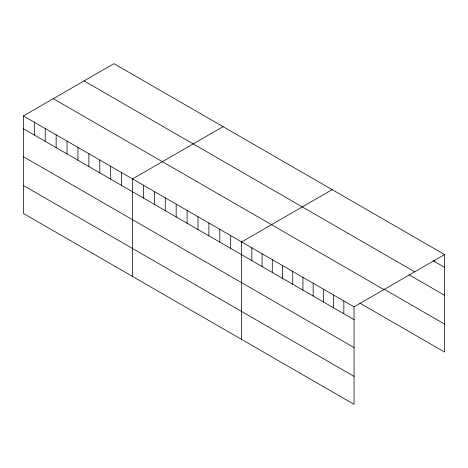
<?xml version="1.0" encoding="UTF-8"?>
<svg xmlns="http://www.w3.org/2000/svg" width="468" height="468" viewBox="0 0 468 468"><rect width="100%" height="100%" fill="white"/><g stroke="black" fill="none" stroke-linecap="round" stroke-linejoin="round"><path stroke-width="0.7" d="M23.4 115.935L354.054 306.838L354.054 404.34L23.4 213.443L23.4 115.935L113.946 63.66L444.6 254.557L444.6 352.065L359.834 303.124M223.066 126.658L132.514 178.934L132.514 276.436M332.181 189.651L241.628 241.933L241.628 339.435M354.054 306.838L444.6 254.557M433.175 260.764L444.6 267.357M84.07 80.911L414.718 271.809M409.131 274.833L444.6 295.308M383.883 289.054L444.6 324.113M53.282 98.684L383.93 289.587M23.4 128.735L354.054 319.638M23.4 156.686L354.054 347.589M23.4 185.486L354.054 376.389M434.38 260.032L434.38 261.46M343.834 300.936L343.834 313.735M333.614 295.033L333.614 307.833M323.388 289.136L323.388 301.936M313.168 283.234L313.168 296.033M302.948 277.331L302.948 290.131M292.728 271.434L292.728 284.234M282.508 265.531L282.508 278.331M272.288 259.635L272.288 272.429M262.068 253.732L262.068 266.532M251.848 247.829L251.848 260.629M230.718 235.632L230.718 248.432M219.808 229.332L219.808 242.131M208.898 223.031L208.898 235.831M197.982 216.731L197.982 229.531M187.071 210.43L187.071 223.23M176.161 204.13L176.161 216.93M165.251 197.835L165.251 210.629M154.341 191.535L154.341 204.335M143.424 185.234L143.424 198.034M121.604 172.633L121.604 185.433M110.694 166.333L110.694 179.133M99.778 160.033L99.778 172.832M88.867 153.732L88.867 166.532M77.957 147.438L77.957 160.237M67.047 141.137L67.047 153.937M56.137 134.837L56.137 147.636M45.22 128.536L45.22 141.336M34.31 122.236L34.31 135.036"/></g></svg>
